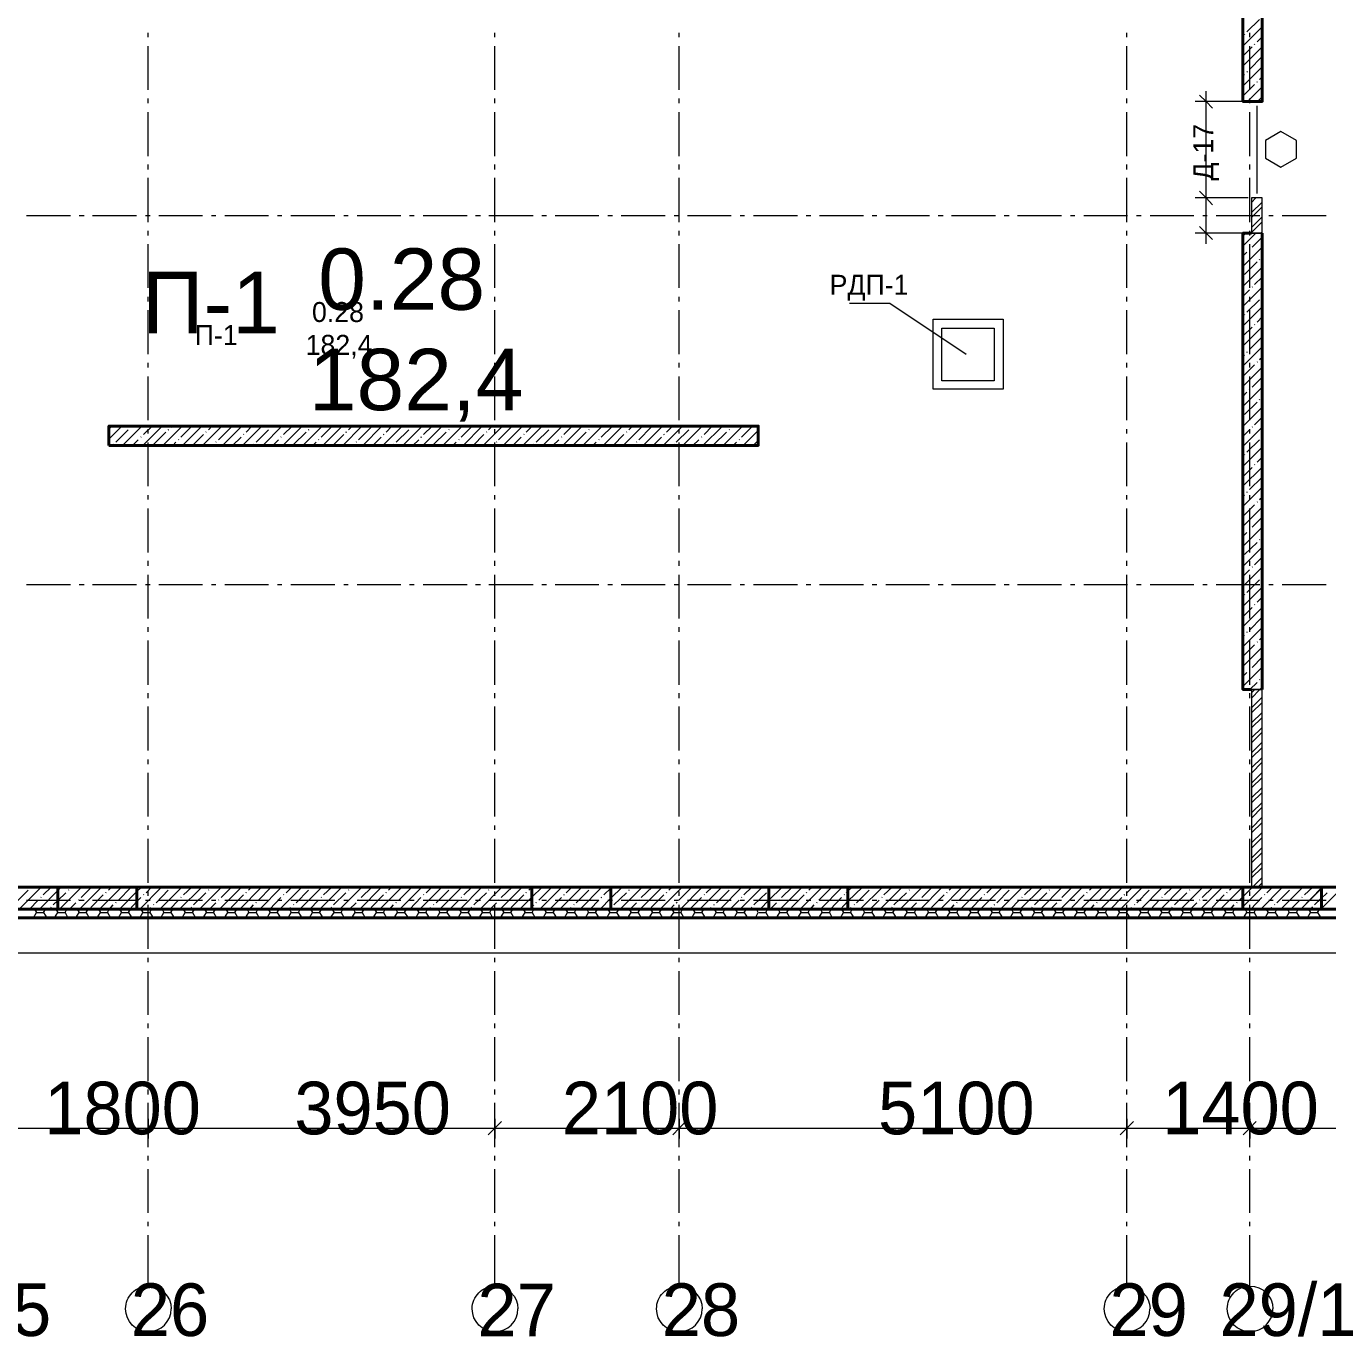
# Model space of a CAD drawing. Header units: millimetres. Extents: x -249154 to 415037, y -45458 to 354837.
# Drawn here: x -136795 to -121955, y -3469 to 11477 of the extents above; entities that cross this region are included whole.
import ezdxf

# ---------------------------------------------------------------- set-up
doc = ezdxf.new("R2010")
doc.units = ezdxf.units.MM
doc.layers.add('PDF _Текст', color=7, linetype='Continuous')
doc.styles.get("Standard").update_dxf_attribs({"font": 'arial.ttf'})

msp = doc.modelspace()

# ---------------------------------------------------------------- linework, layer by layer
at = {"lineweight": 9}
for points in [[(-145262, 8666), (-141207, 8666), (-141207, 909), (-104461, 909), (-104461, 23426), (-109621, 23426), (-118310, 23426), (-136505, 23426), (-136505, 29132), (-145321, 29132), (-145321, 28729)], [(-127359, 22926), (-104961, 22926), (-104961, 1409), (-140716, 1409)], [(-122877, 11411), (-122733, 11555)], [(-135404, 11352), (-135404, 11403)], [(-131451, 11352), (-131451, 11403)], [(-129350, 11352), (-129350, 11403)], [(-124245, 11352), (-124245, 11403)], [(-122923, 11250), (-122703, 11471)], [(-122906, 11382), (-122902, 11390)], [(-122843, 11352), (-122843, 11403)], [(-135404, 10750), (-135404, 11250)], [(-131451, 10750), (-131451, 11250)], [(-129350, 10750), (-129350, 11250)], [(-124245, 10750), (-124245, 11250)], [(-122923, 11022), (-122703, 11242)], [(-122923, 11136), (-122817, 11242)], [(-122843, 10750), (-122843, 11250)], [(-122792, 11267), (-122788, 11276)], [(-122762, 11297), (-122703, 11356)], [(-122847, 10983), (-122707, 11127)], [(-122923, 10793), (-122703, 11013)], [(-122923, 10907), (-122906, 10928)], [(-122877, 10954), (-122872, 10962)], [(-122923, 10678), (-122792, 10814)], [(-122872, 10619), (-122703, 10784)], [(-122762, 10839), (-122758, 10848)], [(-122733, 10869), (-122703, 10899)], [(-135404, 10598), (-135404, 10653)], [(-131451, 10598), (-131451, 10653)], [(-129350, 10598), (-129350, 10653)], [(-124245, 10598), (-124245, 10653)], [(-122923, 10619), (-123343, 10619), (-123466, 10619)], [(-123343, 8997), (-123343, 9518), (-123343, 10738)], [(-122843, 10598), (-122843, 10653)], [(-122758, 10619), (-122703, 10670)], [(-135404, 9996), (-135404, 10496)], [(-131451, 9996), (-131451, 10496)], [(-129350, 9996), (-129350, 10496)], [(-124245, 9996), (-124245, 10496)], [(-122843, 9996), (-122843, 10496)], [(-122762, 9568), (-122762, 10568)], [(-135404, 9844), (-135404, 9899)], [(-131451, 9844), (-131451, 9899)], [(-129350, 9844), (-129350, 9899)], [(-124245, 9844), (-124245, 9899)], [(-122843, 9844), (-122843, 9899)], [(-135404, 9242), (-135404, 9746)], [(-131451, 9242), (-131451, 9746)], [(-129350, 9242), (-129350, 9746)], [(-124245, 9242), (-124245, 9746)], [(-122843, 9242), (-122843, 9746)], [(-122864, 9518), (-123343, 9518), (-123466, 9518)], [(-122826, 9467), (-122775, 9518)], [(-122826, 9352), (-122703, 9471)], [(-122826, 9297), (-122703, 9416)], [(-136793, 9319), (-136289, 9319)], [(-136192, 9319), (-136136, 9319)], [(-136039, 9319), (-135539, 9319)], [(-135437, 9319), (-135382, 9319)], [(-135285, 9319), (-134785, 9319)], [(-134683, 9319), (-134633, 9319)], [(-134531, 9319), (-134031, 9319)], [(-133929, 9319), (-133879, 9319)], [(-133777, 9319), (-133277, 9319)], [(-133175, 9319), (-133124, 9319)], [(-133023, 9319), (-132523, 9319)], [(-132425, 9319), (-132370, 9319)], [(-132269, 9319), (-131769, 9319)], [(-131671, 9319), (-131616, 9319)], [(-131519, 9319), (-131015, 9319)], [(-130917, 9319), (-130862, 9319)], [(-130765, 9319), (-130265, 9319)], [(-130163, 9319), (-130112, 9319)], [(-130011, 9319), (-129511, 9319)], [(-129409, 9319), (-129358, 9319)], [(-129257, 9319), (-128757, 9319)], [(-128655, 9319), (-128604, 9319)], [(-128503, 9319), (-128003, 9319)], [(-127901, 9319), (-127850, 9319)], [(-127749, 9319), (-127249, 9319)], [(-127151, 9319), (-127096, 9319)], [(-126994, 9319), (-126495, 9319)], [(-126397, 9319), (-126342, 9319)], [(-126245, 9319), (-125745, 9319)], [(-125643, 9319), (-125588, 9319)], [(-125491, 9319), (-124991, 9319)], [(-124889, 9319), (-124838, 9319)], [(-124736, 9319), (-124237, 9319)], [(-124135, 9319), (-124084, 9319)], [(-123982, 9319), (-123483, 9319)], [(-123381, 9319), (-123330, 9319)], [(-123228, 9319), (-122728, 9319)], [(-122826, 9183), (-122703, 9302)], [(-122627, 9319), (-122576, 9319)], [(-122474, 9319), (-121974, 9319)], [(-135404, 9090), (-135404, 9145)], [(-131451, 9090), (-131451, 9145)], [(-129350, 9090), (-129350, 9145)], [(-124245, 9090), (-124245, 9145)], [(-122843, 9090), (-122843, 9145)], [(-122826, 9124), (-122703, 9246)], [(-122720, 9115), (-122703, 9132)], [(-135404, 8492), (-135404, 8992)], [(-131451, 8492), (-131451, 8992)], [(-129350, 8492), (-129350, 8992)], [(-124245, 8492), (-124245, 8992)], [(-122923, 9115), (-123343, 9115), (-123466, 9115)], [(-122923, 8967), (-122775, 9115)], [(-122923, 9081), (-122889, 9115)], [(-122843, 8492), (-122843, 8992)], [(-122703, 9115), (-122826, 9115)], [(-122817, 8958), (-122703, 9073)], [(-122923, 8738), (-122703, 8958)], [(-122923, 8853), (-122877, 8899)], [(-122847, 8929), (-122843, 8933)], [(-122733, 8814), (-122728, 8819)], [(-122707, 8844), (-122703, 8844)], [(-122923, 8509), (-122703, 8730)], [(-122906, 8645), (-122762, 8789)], [(-122792, 8531), (-122703, 8615)], [(-135404, 8336), (-135404, 8391)], [(-131451, 8336), (-131451, 8391)], [(-129350, 8336), (-129350, 8391)], [(-124245, 8336), (-124245, 8391)], [(-122923, 8281), (-122703, 8501)], [(-122923, 8395), (-122847, 8471)], [(-122843, 8336), (-122843, 8391)], [(-122817, 8501), (-122813, 8505)], [(-122707, 8387), (-122703, 8387)], [(-135404, 7738), (-135404, 8238)], [(-131451, 7738), (-131451, 8238)], [(-129350, 7738), (-129350, 8238)], [(-126079, 7734), (-126948, 8314), (-127410, 8314)], [(-124245, 7738), (-124245, 8238)], [(-122923, 8056), (-122703, 8276)], [(-122877, 8217), (-122733, 8357)], [(-122843, 7738), (-122843, 8238)], [(-122906, 8187), (-122902, 8192)], [(-122792, 8073), (-122788, 8077)], [(-122762, 8103), (-122703, 8162)], [(-122923, 7827), (-122703, 8048)], [(-122923, 7942), (-122817, 8043)], [(-122847, 7789), (-122707, 7929)], [(-122923, 7599), (-122703, 7819)], [(-135404, 7586), (-135404, 7637)], [(-131451, 7586), (-131451, 7637)], [(-129350, 7586), (-129350, 7637)], [(-124245, 7586), (-124245, 7637)], [(-122923, 7713), (-122906, 7730)], [(-122877, 7760), (-122872, 7764)], [(-122843, 7586), (-122843, 7637)], [(-122762, 7645), (-122758, 7649)], [(-122733, 7675), (-122703, 7704)], [(-135404, 6984), (-135404, 7484)], [(-131451, 6984), (-131451, 7484)], [(-129350, 6984), (-129350, 7484)], [(-124245, 6984), (-124245, 7484)], [(-122923, 7484), (-122792, 7615)], [(-122923, 7370), (-122703, 7590)], [(-122843, 6984), (-122843, 7484)], [(-122817, 7361), (-122703, 7476)], [(-122923, 7141), (-122703, 7361)], [(-122847, 7332), (-122843, 7336)], [(-122923, 7255), (-122877, 7302)], [(-122906, 7048), (-122762, 7188)], [(-122733, 7217), (-122728, 7222)], [(-122707, 7247), (-122703, 7247)], [(-122923, 6912), (-122703, 7133)], [(-135853, 6768), (-135704, 6916)], [(-135853, 6883), (-135819, 6916)], [(-135696, 6696), (-135476, 6916)], [(-135603, 6904), (-135598, 6908)], [(-135467, 6696), (-135247, 6916)], [(-135459, 6819), (-135361, 6916)], [(-135404, 6832), (-135404, 6883)], [(-135238, 6696), (-135018, 6916)], [(-135175, 6874), (-135171, 6878)], [(-135145, 6904), (-135132, 6916)], [(-135031, 6789), (-134908, 6916)], [(-135014, 6696), (-134794, 6916)], [(-134785, 6696), (-134565, 6916)], [(-134717, 6874), (-134679, 6916)], [(-134603, 6760), (-134459, 6904)], [(-134556, 6696), (-134336, 6916)], [(-134328, 6696), (-134107, 6916)], [(-134289, 6849), (-134222, 6916)], [(-134099, 6696), (-133879, 6916)], [(-134006, 6904), (-134001, 6908)], [(-133870, 6696), (-133650, 6916)], [(-133862, 6819), (-133764, 6916)], [(-133641, 6696), (-133421, 6916)], [(-133578, 6874), (-133569, 6878)], [(-133548, 6904), (-133535, 6916)], [(-133434, 6789), (-133307, 6916)], [(-133413, 6696), (-133192, 6916)], [(-133184, 6696), (-132968, 6916)], [(-133120, 6874), (-133078, 6916)], [(-133006, 6760), (-132862, 6904)], [(-132959, 6696), (-132739, 6916)], [(-132730, 6696), (-132510, 6916)], [(-132692, 6849), (-132625, 6916)], [(-132502, 6696), (-132281, 6916)], [(-132404, 6904), (-132400, 6908)], [(-132273, 6696), (-132053, 6916)], [(-132264, 6819), (-132167, 6916)], [(-132044, 6696), (-131824, 6916)], [(-131976, 6874), (-131972, 6878)], [(-131951, 6904), (-131938, 6916)], [(-131837, 6789), (-131710, 6916)], [(-131815, 6696), (-131595, 6916)], [(-131587, 6696), (-131366, 6916)], [(-131523, 6874), (-131481, 6916)], [(-131451, 6832), (-131451, 6883)], [(-131409, 6760), (-131265, 6904)], [(-131358, 6696), (-131138, 6916)], [(-131133, 6696), (-130913, 6916)], [(-131095, 6849), (-131027, 6916)], [(-130905, 6696), (-130684, 6916)], [(-130807, 6904), (-130803, 6908)], [(-130676, 6696), (-130456, 6916)], [(-130667, 6819), (-130570, 6916)], [(-130447, 6696), (-130227, 6916)], [(-130379, 6874), (-130375, 6878)], [(-130354, 6904), (-130341, 6916)], [(-130240, 6789), (-130112, 6916)], [(-130218, 6696), (-129998, 6916)], [(-129990, 6696), (-129769, 6916)], [(-129926, 6874), (-129884, 6916)], [(-129812, 6760), (-129668, 6904)], [(-129761, 6696), (-129541, 6916)], [(-129532, 6696), (-129312, 6916)], [(-129494, 6849), (-129426, 6916)], [(-129350, 6832), (-129350, 6883)], [(-129308, 6696), (-129087, 6916)], [(-129210, 6904), (-129206, 6908)], [(-129079, 6696), (-128858, 6916)], [(-129066, 6819), (-128973, 6916)], [(-128850, 6696), (-128630, 6916)], [(-128782, 6874), (-128778, 6878)], [(-128753, 6904), (-128744, 6916)], [(-128638, 6789), (-128515, 6916)], [(-124245, 6832), (-124245, 6883)], [(-122923, 6683), (-122703, 6904)], [(-122843, 6832), (-122843, 6883)], [(-122817, 6904), (-122813, 6908)], [(-122792, 6933), (-122703, 7018)], [(-135772, 6734), (-135632, 6874)], [(-135582, 6696), (-135518, 6760)], [(-135488, 6789), (-135484, 6794)], [(-135404, 6230), (-135404, 6730)], [(-135344, 6705), (-135204, 6849)], [(-135124, 6696), (-135090, 6734)], [(-135060, 6760), (-135056, 6764)], [(-134899, 6696), (-134772, 6819)], [(-134747, 6849), (-134743, 6853)], [(-134633, 6734), (-134628, 6739)], [(-134442, 6696), (-134345, 6789)], [(-134319, 6819), (-134315, 6823)], [(-134175, 6734), (-134031, 6874)], [(-133984, 6696), (-133917, 6760)], [(-133891, 6789), (-133887, 6794)], [(-133747, 6705), (-133603, 6849)], [(-133527, 6696), (-133489, 6734)], [(-133463, 6760), (-133459, 6764)], [(-133298, 6696), (-133175, 6819)], [(-133150, 6849), (-133141, 6853)], [(-133035, 6734), (-133031, 6739)], [(-132845, 6696), (-132747, 6789)], [(-132722, 6819), (-132714, 6823)], [(-132578, 6734), (-132434, 6874)], [(-132387, 6696), (-132320, 6760)], [(-132294, 6789), (-132286, 6794)], [(-132150, 6705), (-132006, 6849)], [(-131930, 6696), (-131892, 6734)], [(-131862, 6760), (-131858, 6764)], [(-131701, 6696), (-131578, 6819)], [(-131549, 6849), (-131544, 6853)], [(-131451, 6230), (-131451, 6730)], [(-131434, 6734), (-131430, 6739)], [(-131248, 6696), (-131150, 6789)], [(-131121, 6819), (-131116, 6823)], [(-130981, 6734), (-130837, 6874)], [(-130790, 6696), (-130722, 6760)], [(-130693, 6789), (-130689, 6794)], [(-130553, 6705), (-130409, 6849)], [(-130333, 6696), (-130295, 6734)], [(-130265, 6760), (-130261, 6764)], [(-130104, 6696), (-129981, 6819)], [(-129951, 6849), (-129947, 6853)], [(-129837, 6734), (-129833, 6739)], [(-129646, 6696), (-129553, 6789)], [(-129524, 6819), (-129519, 6823)], [(-129384, 6734), (-129240, 6874)], [(-129350, 6230), (-129350, 6730)], [(-129193, 6696), (-129125, 6760)], [(-129096, 6789), (-129091, 6794)], [(-128956, 6705), (-128812, 6849)], [(-128736, 6696), (-128697, 6734)], [(-128668, 6760), (-128664, 6764)], [(-128621, 6696), (-128448, 6866)], [(-128507, 6696), (-128448, 6751)], [(-124245, 6230), (-124245, 6730)], [(-122923, 6798), (-122847, 6874)], [(-122877, 6620), (-122733, 6760)], [(-122843, 6230), (-122843, 6730)], [(-122707, 6789), (-122703, 6789)], [(-135802, 6705), (-135798, 6709)], [(-134671, 6696), (-134662, 6705)], [(-134205, 6705), (-134200, 6709)], [(-133074, 6696), (-133061, 6705)], [(-132608, 6705), (-132599, 6709)], [(-131472, 6696), (-131464, 6705)], [(-131006, 6705), (-131002, 6709)], [(-129875, 6696), (-129867, 6705)], [(-129409, 6705), (-129405, 6709)], [(-122923, 6455), (-122703, 6675)], [(-122906, 6590), (-122902, 6595)], [(-122923, 6230), (-122703, 6450)], [(-122923, 6340), (-122817, 6446)], [(-122792, 6476), (-122788, 6480)], [(-122762, 6506), (-122703, 6561)], [(-122847, 6192), (-122707, 6332)], [(-135404, 6078), (-135404, 6129)], [(-131451, 6078), (-131451, 6129)], [(-129350, 6078), (-129350, 6129)], [(-124245, 6078), (-124245, 6129)], [(-122923, 6001), (-122703, 6222)], [(-122923, 6116), (-122906, 6133)], [(-122877, 6162), (-122872, 6167)], [(-122843, 6078), (-122843, 6129)], [(-122923, 5887), (-122792, 6018)], [(-122923, 5773), (-122703, 5993)], [(-122762, 6048), (-122758, 6052)], [(-122733, 6078), (-122703, 6107)], [(-135404, 5476), (-135404, 5976)], [(-131451, 5476), (-131451, 5976)], [(-129350, 5476), (-129350, 5976)], [(-124245, 5476), (-124245, 5976)], [(-122843, 5476), (-122843, 5976)], [(-122817, 5764), (-122703, 5879)], [(-122923, 5544), (-122703, 5764)], [(-122923, 5658), (-122877, 5705)], [(-122847, 5735), (-122843, 5739)], [(-122923, 5315), (-122703, 5535)], [(-122906, 5451), (-122762, 5591)], [(-122733, 5620), (-122728, 5624)], [(-122707, 5650), (-122703, 5650)], [(-122792, 5336), (-122703, 5421)], [(-135404, 5324), (-135404, 5379)], [(-131451, 5324), (-131451, 5379)], [(-129350, 5324), (-129350, 5379)], [(-124245, 5324), (-124245, 5379)], [(-122923, 5086), (-122703, 5307)], [(-122923, 5201), (-122847, 5277)], [(-122843, 5324), (-122843, 5379)], [(-122817, 5307), (-122813, 5311)], [(-136793, 5112), (-136289, 5112)], [(-136192, 5112), (-136136, 5112)], [(-136039, 5112), (-135539, 5112)], [(-135437, 5112), (-135382, 5112)], [(-135404, 4722), (-135404, 5222)], [(-135285, 5112), (-134785, 5112)], [(-134683, 5112), (-134633, 5112)], [(-134531, 5112), (-134031, 5112)], [(-133929, 5112), (-133879, 5112)], [(-133777, 5112), (-133277, 5112)], [(-133175, 5112), (-133124, 5112)], [(-133023, 5112), (-132523, 5112)], [(-132425, 5112), (-132370, 5112)], [(-132269, 5112), (-131769, 5112)], [(-131671, 5112), (-131616, 5112)], [(-131519, 5112), (-131015, 5112)], [(-131451, 4722), (-131451, 5222)], [(-130917, 5112), (-130862, 5112)], [(-130765, 5112), (-130265, 5112)], [(-130163, 5112), (-130112, 5112)], [(-130011, 5112), (-129511, 5112)], [(-129409, 5112), (-129358, 5112)], [(-129350, 4722), (-129350, 5222)], [(-129257, 5112), (-128757, 5112)], [(-128655, 5112), (-128604, 5112)], [(-128503, 5112), (-128003, 5112)], [(-127901, 5112), (-127850, 5112)], [(-127749, 5112), (-127249, 5112)], [(-127151, 5112), (-127096, 5112)], [(-126994, 5112), (-126495, 5112)], [(-126397, 5112), (-126342, 5112)], [(-126245, 5112), (-125745, 5112)], [(-125643, 5112), (-125588, 5112)], [(-125491, 5112), (-124991, 5112)], [(-124889, 5112), (-124838, 5112)], [(-124736, 5112), (-124237, 5112)], [(-124245, 4722), (-124245, 5222)], [(-124135, 5112), (-124084, 5112)], [(-123982, 5112), (-123483, 5112)], [(-123381, 5112), (-123330, 5112)], [(-123228, 5112), (-122728, 5112)], [(-122877, 5019), (-122733, 5163)], [(-122843, 4722), (-122843, 5222)], [(-122707, 5192), (-122703, 5192)], [(-122627, 5112), (-122576, 5112)], [(-122474, 5112), (-121974, 5112)], [(-122923, 4858), (-122703, 5078)], [(-122906, 4993), (-122902, 4997)], [(-122762, 4908), (-122703, 4964)], [(-122923, 4629), (-122703, 4849)], [(-122923, 4743), (-122817, 4849)], [(-122792, 4879), (-122788, 4883)], [(-122847, 4591), (-122707, 4735)], [(-135404, 4570), (-135404, 4625)], [(-131451, 4570), (-131451, 4625)], [(-129350, 4570), (-129350, 4625)], [(-124245, 4570), (-124245, 4625)], [(-122923, 4400), (-122703, 4620)], [(-122923, 4514), (-122906, 4536)], [(-122877, 4565), (-122872, 4570)], [(-122843, 4570), (-122843, 4625)], [(-122733, 4481), (-122703, 4510)], [(-135404, 3968), (-135404, 4472)], [(-131451, 3968), (-131451, 4472)], [(-129350, 3968), (-129350, 4472)], [(-124245, 3968), (-124245, 4472)], [(-122923, 4290), (-122792, 4421)], [(-122923, 4176), (-122703, 4396)], [(-122843, 3968), (-122843, 4472)], [(-122762, 4451), (-122758, 4455)], [(-122817, 4163), (-122703, 4281)], [(-122923, 3947), (-122703, 4167)], [(-122923, 4061), (-122877, 4108)], [(-122847, 4137), (-122843, 4142)], [(-122707, 4048), (-122703, 4053)], [(-122843, 3913), (-122762, 3993)], [(-122826, 3875), (-122788, 3913)], [(-122826, 3815), (-122728, 3913)], [(-122826, 3913), (-122703, 3913)], [(-122733, 4023), (-122728, 4027)], [(-122728, 3913), (-122703, 3938)], [(-135404, 3815), (-135404, 3871)], [(-131451, 3815), (-131451, 3871)], [(-129350, 3815), (-129350, 3871)], [(-124245, 3815), (-124245, 3871)], [(-122843, 3815), (-122843, 3871)], [(-122826, 3705), (-122703, 3824)], [(-122826, 3646), (-122703, 3765)], [(-135404, 3218), (-135404, 3718)], [(-131451, 3218), (-131451, 3718)], [(-129350, 3218), (-129350, 3718)], [(-124245, 3218), (-124245, 3718)], [(-122843, 3218), (-122843, 3718)], [(-122826, 3532), (-122703, 3650)], [(-122826, 3477), (-122703, 3595)], [(-122826, 3362), (-122703, 3481)], [(-122826, 3303), (-122703, 3426)], [(-122826, 3189), (-122703, 3311)], [(-122826, 3133), (-122703, 3252)], [(-135404, 3061), (-135404, 3116)], [(-131451, 3061), (-131451, 3116)], [(-129350, 3061), (-129350, 3116)], [(-124245, 3061), (-124245, 3116)], [(-122843, 3061), (-122843, 3116)], [(-122826, 3019), (-122703, 3138)], [(-122826, 2960), (-122703, 3083)], [(-135404, 2464), (-135404, 2964)], [(-131451, 2464), (-131451, 2964)], [(-129350, 2464), (-129350, 2964)], [(-124245, 2464), (-124245, 2964)], [(-122843, 2464), (-122843, 2964)], [(-122826, 2845), (-122703, 2968)], [(-122826, 2790), (-122703, 2909)], [(-122826, 2676), (-122703, 2795)], [(-122826, 2621), (-122703, 2739)], [(-122826, 2506), (-122703, 2625)], [(-122826, 2447), (-122703, 2570)], [(-122826, 2333), (-122703, 2456)], [(-122826, 2278), (-122703, 2396)], [(-135404, 2312), (-135404, 2362)], [(-131451, 2312), (-131451, 2362)], [(-129350, 2312), (-129350, 2362)], [(-124245, 2312), (-124245, 2362)], [(-122843, 2312), (-122843, 2362)], [(-122826, 2163), (-122703, 2282)], [(-135404, 1710), (-135404, 2210)], [(-131451, 1710), (-131451, 2210)], [(-129350, 1710), (-129350, 2210)], [(-124245, 1710), (-124245, 2210)], [(-122843, 1710), (-122843, 2210)], [(-122826, 2104), (-122703, 2227)], [(-122826, 1990), (-122703, 2112)], [(-122826, 1935), (-122703, 2053)], [(-122826, 1820), (-122703, 1939)], [(-122826, 1765), (-122703, 1884)], [(-136874, 1409), (-136624, 1659)], [(-136742, 1655), (-136738, 1659)], [(-136645, 1409), (-136433, 1621), (-136395, 1659)], [(-136602, 1570), (-136509, 1659)], [(-136416, 1409), (-136166, 1659)], [(-136285, 1655), (-136281, 1659)], [(-136187, 1409), (-135937, 1659)], [(-136170, 1541), (-136052, 1659)], [(-135959, 1409), (-135709, 1659)], [(-135857, 1625), (-135823, 1659)], [(-135743, 1511), (-135603, 1655)], [(-135730, 1409), (-135535, 1608), (-135480, 1659)], [(-135501, 1409), (-135251, 1659)], [(-135429, 1596), (-135365, 1659)], [(-135272, 1409), (-135022, 1659)], [(-135145, 1655), (-135141, 1659)], [(-135048, 1409), (-134794, 1659)], [(-135001, 1570), (-134908, 1659)], [(-134819, 1409), (-134569, 1659)], [(-134688, 1655), (-134683, 1659)], [(-134590, 1409), (-134340, 1659)], [(-134573, 1541), (-134455, 1659)], [(-134361, 1409), (-134112, 1659)], [(-134260, 1625), (-134226, 1659)], [(-134145, 1511), (-134006, 1655)], [(-134133, 1409), (-133883, 1659)], [(-133904, 1409), (-133654, 1659)], [(-133832, 1596), (-133768, 1659)], [(-133675, 1409), (-133425, 1659)], [(-133548, 1655), (-133544, 1659)], [(-133446, 1409), (-133196, 1659)], [(-133404, 1570), (-133311, 1659)], [(-133218, 1409), (-132968, 1659)], [(-133091, 1655), (-133082, 1659)], [(-132993, 1409), (-132743, 1659)], [(-132976, 1541), (-132853, 1659)], [(-132764, 1409), (-132514, 1659)], [(-132663, 1625), (-132629, 1659)], [(-132548, 1511), (-132404, 1655)], [(-132536, 1409), (-132286, 1659)], [(-132307, 1409), (-132057, 1659)], [(-132235, 1596), (-132171, 1659)], [(-132078, 1409), (-131828, 1659)], [(-131951, 1655), (-131947, 1659)], [(-131849, 1409), (-131599, 1659)], [(-131807, 1570), (-131714, 1659)], [(-131621, 1409), (-131371, 1659)], [(-131493, 1655), (-131485, 1659)], [(-131392, 1409), (-131142, 1659)], [(-131379, 1541), (-131256, 1659)], [(-131167, 1409), (-131032, 1545), (-130913, 1659)], [(-131066, 1625), (-131032, 1659), (-131027, 1659)], [(-130951, 1511), (-130807, 1655)], [(-130938, 1409), (-130689, 1659)], [(-130710, 1409), (-130460, 1659)], [(-130638, 1596), (-130574, 1659)], [(-130481, 1409), (-130231, 1659)], [(-130354, 1655), (-130345, 1659)], [(-130252, 1409), (-130129, 1532), (-130002, 1659)], [(-130210, 1570), (-130129, 1646), (-130117, 1659)], [(-130023, 1409), (-129774, 1659)], [(-129896, 1655), (-129888, 1659)], [(-129795, 1409), (-129545, 1659)], [(-129782, 1541), (-129659, 1659)], [(-129566, 1409), (-129316, 1659)], [(-129468, 1625), (-129430, 1659)], [(-129354, 1511), (-129210, 1655)], [(-129337, 1409), (-129087, 1659)], [(-129113, 1409), (-128863, 1659)], [(-129041, 1596), (-128973, 1659)], [(-128884, 1409), (-128634, 1659)], [(-128753, 1655), (-128748, 1659)], [(-128655, 1409), (-128405, 1659)], [(-128613, 1570), (-128520, 1659)], [(-128426, 1409), (-128329, 1511), (-128176, 1659)], [(-128299, 1655), (-128291, 1659)], [(-128198, 1409), (-127948, 1659)], [(-128185, 1541), (-128062, 1659)], [(-127969, 1409), (-127719, 1659)], [(-127871, 1625), (-127833, 1659)], [(-127757, 1511), (-127613, 1655)], [(-127740, 1409), (-127490, 1659)], [(-127511, 1409), (-127427, 1498), (-127261, 1659)], [(-127444, 1596), (-127427, 1613), (-127376, 1659)], [(-127287, 1409), (-127033, 1659)], [(-127155, 1655), (-127151, 1659)], [(-127058, 1409), (-126808, 1659)], [(-127016, 1570), (-126922, 1659)], [(-126829, 1409), (-126579, 1659)], [(-126698, 1655), (-126694, 1659)], [(-126600, 1409), (-126351, 1659)], [(-126584, 1541), (-126465, 1659)], [(-126372, 1409), (-126122, 1659)], [(-126270, 1625), (-126236, 1659)], [(-126156, 1511), (-126016, 1655)], [(-126143, 1409), (-125893, 1659)], [(-125914, 1409), (-125664, 1659)], [(-125842, 1596), (-125779, 1659)], [(-125685, 1409), (-125435, 1659)], [(-125558, 1655), (-125554, 1659)], [(-125461, 1409), (-125207, 1659)], [(-125414, 1570), (-125321, 1659)], [(-125232, 1409), (-124982, 1659)], [(-125101, 1655), (-125097, 1659)], [(-125003, 1409), (-124753, 1659)], [(-124986, 1541), (-124868, 1659)], [(-124775, 1409), (-124525, 1659)], [(-124673, 1625), (-124639, 1659)], [(-124559, 1511), (-124419, 1655)], [(-124546, 1409), (-124296, 1659)], [(-124317, 1409), (-124067, 1659)], [(-124245, 1596), (-124182, 1659)], [(-124088, 1409), (-123838, 1659)], [(-123961, 1655), (-123957, 1659)], [(-123860, 1409), (-123610, 1659)], [(-123817, 1570), (-123724, 1659)], [(-123631, 1409), (-123381, 1659)], [(-123504, 1655), (-123495, 1659)], [(-123406, 1409), (-123156, 1659)], [(-123389, 1541), (-123266, 1659)], [(-123178, 1409), (-122928, 1659)], [(-123076, 1625), (-123042, 1659)], [(-122923, 1549), (-122817, 1655), (-122961, 1511)], [(-122923, 1435), (-122699, 1659), (-122949, 1409)], [(-122813, 1659), (-122703, 1769)], [(-122754, 1659), (-122703, 1710)], [(-122013, 1659), (-122262, 1409), (-122025, 1651)], [(-121784, 1659), (-122034, 1409), (-122025, 1422)], [(-136916, 1481), (-136772, 1625)], [(-136793, 1511), (-136289, 1511)], [(-136759, 1409), (-136658, 1511)], [(-136628, 1541), (-136624, 1545)], [(-136488, 1456), (-136433, 1507), (-136344, 1596)], [(-136314, 1625), (-136310, 1630)], [(-136200, 1511), (-136196, 1515)], [(-136192, 1511), (-136136, 1511)], [(-136060, 1426), (-135916, 1570)], [(-136039, 1511), (-135539, 1511)], [(-135887, 1596), (-135882, 1600)], [(-135615, 1409), (-135535, 1494), (-135488, 1541)], [(-135459, 1570), (-135454, 1574)], [(-135437, 1511), (-135382, 1511)], [(-135404, 1558), (-135404, 1608)], [(-135315, 1481), (-135175, 1625)], [(-135285, 1511), (-134785, 1511)], [(-135158, 1409), (-135060, 1511)], [(-135031, 1541), (-135027, 1545)], [(-134887, 1456), (-134747, 1596)], [(-134717, 1625), (-134713, 1630)], [(-134683, 1511), (-134633, 1511)], [(-134603, 1511), (-134599, 1515)], [(-134531, 1511), (-134031, 1511)], [(-134459, 1426), (-134319, 1570)], [(-134289, 1596), (-134285, 1600)], [(-134018, 1409), (-133891, 1541)], [(-133929, 1511), (-133879, 1511)], [(-133862, 1570), (-133857, 1574)], [(-133777, 1511), (-133277, 1511)], [(-133718, 1481), (-133578, 1625)], [(-133561, 1409), (-133463, 1511)], [(-133434, 1541), (-133429, 1545)], [(-133290, 1456), (-133150, 1596)], [(-133175, 1511), (-133124, 1511)], [(-133120, 1625), (-133116, 1630)], [(-133023, 1511), (-132523, 1511)], [(-133006, 1511), (-133002, 1515)], [(-132862, 1426), (-132722, 1570)], [(-132692, 1596), (-132688, 1600)], [(-132425, 1511), (-132370, 1511)], [(-132421, 1409), (-132294, 1541)], [(-132269, 1511), (-131769, 1511)], [(-132264, 1570), (-132260, 1574)], [(-132120, 1481), (-131976, 1625)], [(-131964, 1409), (-131862, 1511)], [(-131837, 1541), (-131832, 1545)], [(-131693, 1456), (-131549, 1596)], [(-131671, 1511), (-131616, 1511)], [(-131523, 1625), (-131519, 1630)], [(-131519, 1511), (-131015, 1511)], [(-131451, 1558), (-131451, 1608)], [(-131409, 1511), (-131404, 1515)], [(-131265, 1426), (-131121, 1570)], [(-131095, 1596), (-131091, 1600)], [(-130917, 1511), (-130862, 1511)], [(-130824, 1409), (-130693, 1541)], [(-130765, 1511), (-130265, 1511)], [(-130667, 1570), (-130659, 1574)], [(-130523, 1481), (-130379, 1625)], [(-130367, 1409), (-130265, 1511)], [(-130240, 1541), (-130231, 1545)], [(-130163, 1511), (-130112, 1511)], [(-130095, 1456), (-129951, 1596)], [(-130011, 1511), (-129511, 1511)], [(-129926, 1625), (-129918, 1630)], [(-129812, 1511), (-129803, 1515)], [(-129668, 1426), (-129524, 1570)], [(-129494, 1596), (-129490, 1600)], [(-129409, 1511), (-129358, 1511)], [(-129350, 1558), (-129350, 1608)], [(-129257, 1511), (-128757, 1511)], [(-129227, 1409), (-129096, 1541)], [(-129066, 1570), (-129062, 1574)], [(-128926, 1481), (-128782, 1625)], [(-128769, 1409), (-128668, 1511)], [(-128655, 1511), (-128604, 1511)], [(-128638, 1541), (-128634, 1545)], [(-128503, 1511), (-128003, 1511)], [(-128498, 1456), (-128354, 1596)], [(-128325, 1625), (-128320, 1630)], [(-128210, 1511), (-128206, 1515)], [(-128070, 1426), (-127926, 1570)], [(-127901, 1511), (-127850, 1511)], [(-127897, 1596), (-127893, 1600)], [(-127749, 1511), (-127249, 1511)], [(-127626, 1409), (-127499, 1541)], [(-127469, 1570), (-127465, 1574)], [(-127329, 1481), (-127185, 1625)], [(-127172, 1409), (-127071, 1511)], [(-127151, 1511), (-127096, 1511)], [(-127041, 1541), (-127037, 1545)], [(-126994, 1511), (-126495, 1511)], [(-126901, 1456), (-126757, 1596)], [(-126728, 1625), (-126723, 1630)], [(-126613, 1511), (-126609, 1515)], [(-126473, 1426), (-126329, 1570)], [(-126397, 1511), (-126342, 1511)], [(-126300, 1596), (-126295, 1600)], [(-126245, 1511), (-125745, 1511)], [(-126029, 1409), (-125901, 1541)], [(-125872, 1570), (-125868, 1574)], [(-125728, 1481), (-125588, 1625)], [(-125643, 1511), (-125588, 1511)], [(-125571, 1409), (-125474, 1511)], [(-125491, 1511), (-124991, 1511)], [(-125444, 1541), (-125440, 1545)], [(-125300, 1456), (-125160, 1596)], [(-125130, 1625), (-125126, 1630)], [(-125016, 1511), (-125012, 1515)], [(-124889, 1511), (-124838, 1511)], [(-124872, 1426), (-124732, 1570)], [(-124736, 1511), (-124237, 1511)], [(-124703, 1596), (-124698, 1600)], [(-124431, 1409), (-124304, 1541)], [(-124275, 1570), (-124270, 1574)], [(-124245, 1558), (-124245, 1608)], [(-124135, 1511), (-124084, 1511)], [(-124131, 1481), (-123991, 1625)], [(-123982, 1511), (-123483, 1511)], [(-123974, 1409), (-123877, 1511)], [(-123847, 1541), (-123843, 1545)], [(-123703, 1456), (-123563, 1596)], [(-123533, 1625), (-123529, 1630)], [(-123419, 1511), (-123415, 1515)], [(-123381, 1511), (-123330, 1511)], [(-123275, 1426), (-123135, 1570)], [(-123228, 1511), (-122728, 1511)], [(-123105, 1596), (-123101, 1600)], [(-122843, 1558), (-122843, 1608)], [(-122627, 1511), (-122576, 1511)], [(-122474, 1511), (-121974, 1511)], [(-121962, 1596), (-122106, 1456), (-122025, 1536)], [(-136713, 1308), (-136679, 1371)], [(-136700, 1409), (-136679, 1371), (-136598, 1371), (-136560, 1308)], [(-136598, 1371), (-136573, 1409)], [(-136514, 1426), (-136509, 1430)], [(-136471, 1308), (-136433, 1371)], [(-136458, 1409), (-136433, 1371), (-136353, 1371), (-136319, 1308)], [(-136353, 1371), (-136331, 1409)], [(-136302, 1409), (-136230, 1481)], [(-136230, 1308), (-136192, 1371)], [(-136213, 1409), (-136192, 1371), (-136111, 1371), (-136077, 1308)], [(-136111, 1371), (-136090, 1409)], [(-135988, 1308), (-135950, 1371)], [(-135971, 1409), (-135950, 1371), (-135870, 1371), (-135836, 1308)], [(-135870, 1371), (-135848, 1409)], [(-135844, 1409), (-135802, 1456)], [(-135772, 1481), (-135768, 1486)], [(-135743, 1308), (-135709, 1371)], [(-135730, 1409), (-135709, 1371), (-135628, 1371), (-135590, 1308)], [(-135628, 1371), (-135607, 1409)], [(-135501, 1308), (-135467, 1371)], [(-135488, 1409), (-135467, 1371), (-135387, 1371), (-135349, 1308)], [(-135404, 956), (-135404, 1456)], [(-135387, 1409), (-135374, 1426)], [(-135387, 1371), (-135365, 1409)], [(-135344, 1456), (-135340, 1460)], [(-135260, 1308), (-135226, 1371)], [(-135247, 1409), (-135226, 1371), (-135145, 1371), (-135107, 1308)], [(-135145, 1371), (-135124, 1409)], [(-135018, 1308), (-134984, 1371)], [(-135005, 1409), (-134984, 1371), (-134899, 1371), (-134866, 1308)], [(-134916, 1426), (-134912, 1430)], [(-134899, 1371), (-134878, 1409)], [(-134777, 1308), (-134738, 1371)], [(-134764, 1409), (-134738, 1371), (-134658, 1371), (-134624, 1308)], [(-134705, 1409), (-134633, 1481)], [(-134658, 1371), (-134637, 1409)], [(-134535, 1308), (-134497, 1371)], [(-134518, 1409), (-134497, 1371), (-134417, 1371), (-134383, 1308)], [(-134417, 1371), (-134395, 1409)], [(-134294, 1308), (-134256, 1371)], [(-134277, 1409), (-134256, 1371), (-134175, 1371), (-134141, 1308)], [(-134247, 1409), (-134205, 1456)], [(-134175, 1481), (-134171, 1486)], [(-134175, 1371), (-134154, 1409)], [(-134048, 1308), (-134014, 1371)], [(-134035, 1409), (-134014, 1371), (-133934, 1371), (-133895, 1308)], [(-133934, 1371), (-133912, 1409)], [(-133807, 1308), (-133773, 1371)], [(-133794, 1409), (-133773, 1371), (-133692, 1371), (-133654, 1308)], [(-133790, 1409), (-133777, 1426)], [(-133747, 1456), (-133743, 1460)], [(-133692, 1371), (-133671, 1409)], [(-133565, 1308), (-133531, 1371)], [(-133552, 1409), (-133531, 1371), (-133451, 1371), (-133413, 1308)], [(-133451, 1371), (-133425, 1409)], [(-133324, 1308), (-133285, 1371)], [(-133319, 1426), (-133315, 1430)], [(-133311, 1409), (-133285, 1371), (-133205, 1371), (-133171, 1308)], [(-133205, 1371), (-133184, 1409)], [(-133108, 1409), (-133035, 1481)], [(-133082, 1308), (-133044, 1371)], [(-133065, 1409), (-133044, 1371), (-132963, 1371), (-132930, 1308)], [(-132963, 1371), (-132942, 1409)], [(-132841, 1308), (-132802, 1371)], [(-132824, 1409), (-132802, 1371), (-132722, 1371), (-132688, 1308)], [(-132722, 1371), (-132701, 1409)], [(-132650, 1409), (-132608, 1456)], [(-132599, 1308), (-132561, 1371)], [(-132582, 1409), (-132561, 1371), (-132481, 1371), (-132442, 1308)], [(-132578, 1481), (-132574, 1486)], [(-132481, 1371), (-132459, 1409)], [(-132353, 1308), (-132320, 1371)], [(-132341, 1409), (-132320, 1371), (-132239, 1371), (-132201, 1308)], [(-132239, 1371), (-132218, 1409)], [(-132192, 1409), (-132180, 1426)], [(-132150, 1456), (-132146, 1460)], [(-132112, 1308), (-132078, 1371)], [(-132099, 1409), (-132078, 1371), (-131998, 1371), (-131959, 1308)], [(-131998, 1371), (-131976, 1409)], [(-131870, 1308), (-131837, 1371)], [(-131858, 1409), (-131837, 1371), (-131756, 1371), (-131718, 1308)], [(-131756, 1371), (-131731, 1409)], [(-131722, 1426), (-131718, 1430)], [(-131629, 1308), (-131591, 1371)], [(-131616, 1409), (-131591, 1371), (-131510, 1371), (-131477, 1308)], [(-131510, 1371), (-131489, 1409)], [(-131506, 1409), (-131434, 1481)], [(-131451, 956), (-131451, 1456)], [(-131388, 1308), (-131349, 1371)], [(-131371, 1409), (-131349, 1371), (-131269, 1371), (-131235, 1308)], [(-131269, 1371), (-131248, 1409)], [(-131146, 1308), (-131108, 1371)], [(-131129, 1409), (-131108, 1371), (-131027, 1371), (-130994, 1308)], [(-131053, 1409), (-131032, 1430), (-131006, 1456)], [(-131027, 1371), (-131006, 1409)], [(-130981, 1481), (-130977, 1486)], [(-130900, 1308), (-130866, 1371)], [(-130888, 1409), (-130866, 1371), (-130786, 1371), (-130748, 1308)], [(-130786, 1371), (-130765, 1409)], [(-130659, 1308), (-130625, 1371)], [(-130646, 1409), (-130625, 1371), (-130545, 1371), (-130506, 1308)], [(-130595, 1409), (-130578, 1426)], [(-130553, 1456), (-130549, 1460)], [(-130545, 1371), (-130523, 1409)], [(-130417, 1308), (-130384, 1371)], [(-130405, 1409), (-130384, 1371), (-130303, 1371), (-130265, 1308)], [(-130303, 1371), (-130282, 1409)], [(-130176, 1308), (-130142, 1371)], [(-130163, 1409), (-130142, 1371), (-130057, 1371)], [(-130125, 1426), (-130121, 1430)], [(-130023, 1308), (-130062, 1371), (-130036, 1409)], [(-129934, 1308), (-129896, 1371)], [(-129922, 1409), (-129896, 1371), (-129816, 1371), (-129782, 1308)], [(-129909, 1409), (-129837, 1481)], [(-129816, 1371), (-129795, 1409)], [(-129693, 1308), (-129655, 1371)], [(-129676, 1409), (-129655, 1371), (-129574, 1371), (-129541, 1308)], [(-129574, 1371), (-129553, 1409)], [(-129452, 1409), (-129409, 1456)], [(-129452, 1308), (-129413, 1371)], [(-129435, 1409), (-129413, 1371), (-129333, 1371), (-129299, 1308)], [(-129384, 1481), (-129375, 1486)], [(-129350, 956), (-129350, 1456)], [(-129333, 1371), (-129312, 1409)], [(-129206, 1308), (-129172, 1371)], [(-129193, 1409), (-129172, 1371), (-129091, 1371), (-129053, 1308)], [(-129091, 1371), (-129070, 1409)], [(-128998, 1409), (-128981, 1426)], [(-128964, 1308), (-128930, 1371)], [(-128956, 1456), (-128947, 1460)], [(-128952, 1409), (-128930, 1371), (-128850, 1371), (-128812, 1308)], [(-128850, 1371), (-128829, 1409)], [(-128723, 1308), (-128689, 1371)], [(-128710, 1409), (-128689, 1371), (-128609, 1371), (-128570, 1308)], [(-128609, 1371), (-128583, 1409)], [(-128524, 1426), (-128520, 1430)], [(-128481, 1308), (-128448, 1371), (-128469, 1409)], [(-128443, 1371), (-128363, 1371), (-128329, 1308)], [(-128363, 1371), (-128342, 1409)], [(-128312, 1409), (-128240, 1481)], [(-128240, 1308), (-128202, 1371)], [(-128223, 1409), (-128202, 1371), (-128121, 1371), (-128087, 1308)], [(-128121, 1371), (-128100, 1409)], [(-127998, 1308), (-127960, 1371)], [(-127982, 1409), (-127960, 1371), (-127880, 1371), (-127846, 1308)], [(-127880, 1371), (-127859, 1409)], [(-127854, 1409), (-127812, 1456)], [(-127782, 1481), (-127778, 1486)], [(-127757, 1308), (-127719, 1371)], [(-127740, 1409), (-127719, 1371), (-127638, 1371), (-127604, 1308)], [(-127638, 1371), (-127617, 1409)], [(-127511, 1308), (-127477, 1371)], [(-127499, 1409), (-127477, 1371), (-127397, 1371), (-127359, 1308)], [(-127397, 1409), (-127384, 1426)], [(-127397, 1371), (-127376, 1409)], [(-127355, 1456), (-127350, 1460)], [(-127270, 1308), (-127236, 1371)], [(-127257, 1409), (-127236, 1371), (-127155, 1371), (-127117, 1308)], [(-127155, 1371), (-127134, 1409)], [(-127028, 1308), (-126994, 1371)], [(-127016, 1409), (-126994, 1371), (-126914, 1371), (-126876, 1308)], [(-126927, 1426), (-126922, 1430)], [(-126914, 1371), (-126889, 1409)], [(-126787, 1308), (-126749, 1371)], [(-126774, 1409), (-126749, 1371), (-126668, 1371), (-126634, 1308)], [(-126715, 1409), (-126643, 1481)], [(-126668, 1371), (-126647, 1409)], [(-126545, 1308), (-126507, 1371)], [(-126528, 1409), (-126507, 1371), (-126427, 1371), (-126393, 1308)], [(-126427, 1371), (-126406, 1409)], [(-126304, 1308), (-126266, 1371)], [(-126287, 1409), (-126266, 1371), (-126185, 1371), (-126151, 1308)], [(-126257, 1409), (-126215, 1456)], [(-126185, 1481), (-126181, 1486)], [(-126185, 1371), (-126164, 1409)], [(-126062, 1308), (-126024, 1371)], [(-126046, 1409), (-126024, 1371), (-125944, 1371), (-125906, 1308)], [(-125944, 1371), (-125923, 1409)], [(-125817, 1308), (-125783, 1371)], [(-125804, 1409), (-125783, 1371), (-125702, 1371), (-125664, 1308)], [(-125800, 1409), (-125787, 1426)], [(-125757, 1456), (-125753, 1460)], [(-125702, 1371), (-125681, 1409)], [(-125575, 1308), (-125541, 1371)], [(-125563, 1409), (-125541, 1371), (-125461, 1371), (-125423, 1308)], [(-125461, 1371), (-125440, 1409)], [(-125334, 1308), (-125300, 1371)], [(-125330, 1426), (-125325, 1430)], [(-125321, 1409), (-125300, 1371), (-125219, 1371), (-125181, 1308)], [(-125219, 1371), (-125194, 1409)], [(-125118, 1409), (-125046, 1481)], [(-125092, 1308), (-125054, 1371)], [(-125080, 1409), (-125054, 1371), (-124974, 1371), (-124940, 1308)], [(-124974, 1371), (-124953, 1409)], [(-124851, 1308), (-124813, 1371)], [(-124834, 1409), (-124813, 1371), (-124732, 1371), (-124698, 1308)], [(-124732, 1371), (-124711, 1409)], [(-124660, 1409), (-124618, 1456)], [(-124609, 1308), (-124571, 1371)], [(-124592, 1409), (-124571, 1371), (-124491, 1371), (-124457, 1308)], [(-124588, 1481), (-124584, 1486)], [(-124491, 1371), (-124470, 1409)], [(-124364, 1308), (-124330, 1371)], [(-124351, 1409), (-124330, 1371), (-124249, 1371), (-124211, 1308)], [(-124249, 1371), (-124228, 1409)], [(-124245, 956), (-124245, 1456)], [(-124203, 1409), (-124190, 1426)], [(-124160, 1456), (-124156, 1460)], [(-124122, 1308), (-124088, 1371)], [(-124110, 1409), (-124088, 1371), (-124008, 1371), (-123970, 1308)], [(-124008, 1371), (-123987, 1409)], [(-123881, 1308), (-123847, 1371)], [(-123868, 1409), (-123847, 1371), (-123766, 1371), (-123728, 1308)], [(-123766, 1371), (-123741, 1409)], [(-123732, 1426), (-123728, 1430)], [(-123639, 1308), (-123605, 1371)], [(-123627, 1409), (-123605, 1371), (-123521, 1371), (-123487, 1308)], [(-123521, 1409), (-123449, 1481)], [(-123521, 1371), (-123499, 1409)], [(-123398, 1308), (-123360, 1371)], [(-123385, 1409), (-123360, 1371), (-123279, 1371), (-123245, 1308)], [(-123279, 1371), (-123258, 1409)], [(-123156, 1308), (-123118, 1371)], [(-123139, 1409), (-123118, 1371), (-123038, 1371), (-123004, 1308)], [(-123063, 1409), (-123021, 1456)], [(-123038, 1371), (-123017, 1409)], [(-122991, 1481), (-122987, 1486)], [(-122915, 1308), (-122877, 1371)], [(-122898, 1409), (-122877, 1371), (-122796, 1371), (-122762, 1308)], [(-122843, 956), (-122843, 1456)], [(-122796, 1371), (-122775, 1409)], [(-122669, 1308), (-122635, 1371)], [(-122656, 1409), (-122635, 1371), (-122555, 1371), (-122517, 1308)], [(-122555, 1371), (-122534, 1409)], [(-122428, 1308), (-122394, 1371)], [(-122415, 1409), (-122394, 1371), (-122313, 1371), (-122275, 1308)], [(-122313, 1371), (-122292, 1409)], [(-122186, 1308), (-122152, 1371)], [(-122174, 1409), (-122152, 1371), (-122072, 1371), (-122034, 1308)], [(-122072, 1371), (-122046, 1409)], [(-135404, 803), (-135404, 854)], [(-131451, 803), (-131451, 854)], [(-129350, 803), (-129350, 854)], [(-124245, 803), (-124245, 854)], [(-122843, 803), (-122843, 854)], [(-135404, 202), (-135404, 702)], [(-131451, 202), (-131451, 702)], [(-129350, 202), (-129350, 702)], [(-124245, 202), (-124245, 702)], [(-122843, 202), (-122843, 702)], [(-135404, 49), (-135404, 104)], [(-131451, 49), (-131451, 104)], [(-129350, 49), (-129350, 104)], [(-124245, 49), (-124245, 104)], [(-122843, 49), (-122843, 104)], [(-135404, -552), (-135404, -52)], [(-131451, -552), (-131451, -52)], [(-129350, -552), (-129350, -52)], [(-124245, -552), (-124245, -52)], [(-122843, -552), (-122843, -52)], [(-135404, -705), (-135404, -650)], [(-131451, -705), (-131451, -650)], [(-129350, -705), (-129350, -650)], [(-124245, -705), (-124245, -650)], [(-122843, -705), (-122843, -650)], [(-135404, -1306), (-135404, -802)], [(-131451, -1306), (-131451, -802)], [(-129350, -1306), (-129350, -802)], [(-124245, -1306), (-124245, -802)], [(-122843, -1306), (-122843, -802)], [(-135404, -984), (-135404, -1090), (-135404, -1209)], [(-131451, -984), (-131451, -1090), (-131451, -1209)], [(-129350, -984), (-129350, -1090), (-129350, -1209)], [(-124245, -984), (-124245, -1090), (-124245, -1209)], [(-122843, -984), (-122843, -1090), (-122843, -1209)], [(-173429, -1090), (-169629, -1090), (-168926, -1090), (-164423, -1090), (-163622, -1090), (-159521, -1090), (-158119, -1090), (-156318, -1090), (-154518, -1090), (-149413, -1090), (-145512, -1090), (-145211, -1090), (-140708, -1090), (-137204, -1090), (-135404, -1090), (-131451, -1090), (-129350, -1090), (-124245, -1090), (-122843, -1090), (-119344, -1090), (-114086, -1090), (-108833, -1090), (-104910, -1090)], [(-135404, -1459), (-135404, -1404)], [(-131451, -1459), (-131451, -1404)], [(-129350, -1459), (-129350, -1404)], [(-124245, -1459), (-124245, -1404)], [(-122843, -1459), (-122843, -1404)], [(-135404, -2056), (-135404, -1556)], [(-131451, -2056), (-131451, -1556)], [(-129350, -2056), (-129350, -1556)], [(-124245, -2056), (-124245, -1556)], [(-122843, -2056), (-122843, -1556)], [(-135404, -2209), (-135404, -2158)], [(-131451, -2209), (-131451, -2158)], [(-129350, -2209), (-129350, -2158)], [(-124245, -2209), (-124245, -2158)], [(-122843, -2209), (-122843, -2158)]]:
    msp.add_lwpolyline(points, dxfattribs=at)
at = {"lineweight": 40}
for points in [[(-122826, 1659), (-135535, 1659), (-135535, 1409), (-104961, 1409), (-104961, 1659), (-104961, 21214), (-105211, 21214), (-105211, 20625), (-108613, 20625), (-108613, 20375), (-105211, 20375), (-105211, 12119), (-108613, 12119), (-108613, 12318), (-108833, 12318), (-108833, 11898), (-108613, 11898), (-105211, 11898), (-105211, 1659), (-122703, 1659)], [(-145101, 10962), (-145101, 13970), (-145321, 13970), (-145321, 9416), (-145321, 9166), (-140708, 9166), (-140708, 1409), (-140458, 1409), (-136433, 1409), (-136433, 1659), (-140458, 1659), (-140458, 9166), (-140458, 9416), (-140458, 12119), (-140708, 12119), (-140708, 9416), (-145101, 9416), (-145101, 10844)], [(-145262, 4955), (-145262, 5057), (-145262, 9056), (-145262, 9060), (-140813, 9060), (-140813, 9056), (-140813, 1409), (-140813, 1308), (-104860, 1308), (-104860, 1409), (-104860, 1308)], [(-122826, 9115), (-122923, 9115), (-122923, 3913), (-122826, 3913)], [(-122703, 3913), (-122703, 9115)]]:
    msp.add_lwpolyline(points, dxfattribs=at)
for points in [[(-122923, 12119), (-122923, 10619), (-122703, 10619), (-122703, 12119)], [(-135853, 6696), (-128448, 6696), (-128448, 6916), (-135853, 6916)], [(-135535, 1659), (-136433, 1659), (-136433, 1409), (-135535, 1409)], [(-130129, 1659), (-131032, 1659), (-131032, 1409), (-130129, 1409)], [(-127427, 1659), (-128329, 1659), (-128329, 1409), (-127427, 1409)], [(-122025, 1409), (-122025, 1659), (-122923, 1659), (-122923, 1409)]]:
    msp.add_lwpolyline(points, close=True, dxfattribs=at)
at = {"lineweight": 18}
for points in [[(-123419, 10691), (-123343, 10619), (-123271, 10543)], [(-123419, 9594), (-123343, 9518), (-123271, 9441)], [(-123419, 9191), (-123343, 9115), (-123271, 9043)], [(-135327, -1014), (-135404, -1090), (-135480, -1166)], [(-131375, -1014), (-131451, -1090), (-131527, -1166)], [(-129274, -1014), (-129350, -1090), (-129422, -1166)], [(-124169, -1014), (-124245, -1090), (-124321, -1166)], [(-122771, -1014), (-122843, -1090), (-122919, -1166)]]:
    msp.add_lwpolyline(points, dxfattribs=at)
at = {"lineweight": 9}
for points in [[(-122665, 9971), (-122491, 9869), (-122313, 9971), (-122313, 10174), (-122491, 10276), (-122665, 10174)], [(-122703, 9115), (-122703, 9518), (-122826, 9518), (-122826, 9115)], [(-125656, 7336), (-126456, 7336), (-126456, 8137), (-125656, 8137)], [(-125757, 7433), (-126355, 7433), (-126355, 8035), (-125757, 8035)], [(-122826, 3913), (-122826, 1659), (-122703, 1659), (-122703, 3913)], [(-122470, 1659), (-122720, 1409)], [(-122584, 1659), (-122648, 1596)], [(-122241, 1659), (-122491, 1409)], [(-122360, 1659), (-122364, 1655)], [(-122127, 1659), (-122220, 1570)], [(-122707, 1541), (-122834, 1409)], [(-122673, 1574), (-122678, 1570)], [(-122390, 1625), (-122534, 1481)], [(-122275, 1511), (-122377, 1409)], [(-122246, 1545), (-122250, 1541)], [(-122593, 1426), (-122606, 1409)], [(-122559, 1460), (-122563, 1456)], [(-122131, 1430), (-122135, 1426)]]:
    msp.add_lwpolyline(points, close=True, dxfattribs=at)
for points in [[(-135662, -3149, -0.418033), (-135404, -2891), (-135404, -2310)], [(-131710, -3149, -0.418033), (-131451, -2891), (-131451, -2310)], [(-129608, -3149, -0.418033), (-129350, -2891), (-129350, -2310)], [(-124503, -3149, -0.418033), (-124245, -2891), (-124245, -2310)], [(-123101, -3149, -0.418033), (-122843, -2891), (-122843, -2310)]]:
    msp.add_lwpolyline(points, format="xyb", dxfattribs=at)
for centre in [(-135405, -3148), (-131452, -3148), (-129351, -3148), (-124246, -3148), (-122844, -3148)]:
    msp.add_arc(centre, 264, 270.2862, 359.7138, dxfattribs=at)
for points in [[(-135404, -2891), (-135260, -2891), (-135141, -3005), (-135141, -3149)], [(-131451, -2891), (-131307, -2891), (-131188, -3005), (-131188, -3149)], [(-129350, -2891), (-129206, -2891), (-129087, -3005), (-129087, -3149)], [(-124245, -2891), (-124101, -2891), (-123982, -3005), (-123982, -3149)], [(-122843, -2891), (-122699, -2891), (-122580, -3005), (-122580, -3149)], [(-135404, -3412), (-135548, -3412), (-135662, -3293), (-135662, -3149)], [(-131451, -3412), (-131595, -3412), (-131710, -3293), (-131710, -3149)], [(-129350, -3412), (-129494, -3412), (-129608, -3293), (-129608, -3149)], [(-124245, -3412), (-124389, -3412), (-124503, -3293), (-124503, -3149)], [(-122843, -3412), (-122987, -3412), (-123101, -3293), (-123101, -3149)]]:
    msp.add_open_spline(points, degree=3, dxfattribs=at)

# ---------------------------------------------------------------- texts
at = {"char_height": 700, "attachment_point": 4}
for s, insert in [('0.28', (-133466, 8588)), ('П-1', (-135476, 8326)), ('182,4', (-133573, 7383))]:
    msp.add_mtext(s, dxfattribs=dict(at, insert=insert))
at = {"char_height": 600, "attachment_point": 4, "style": ''}
for s, insert in [('1800', (-136589, -864)), ('3950', (-133738, -864)), ('2100', (-130688, -864)), ('5100', (-127083, -864)), ('1400', (-123842, -864)), ('29/1', (-123189, -3164)), ('25', (-137403, -3164)), ('26', (-135602, -3164)), ('27', (-131650, -3164)), ('28', (-129548, -3164)), ('29', (-124443, -3164))]:
    msp.add_mtext(s, dxfattribs=dict(at, insert=insert))
at = {"layer": 'PDF _Текст', "insert": (-123342, 9717), "char_height": 227.7, "attachment_point": 4, "rotation": 90, "style": ''}
msp.add_mtext('Д-17', dxfattribs=at)
at = {"layer": 'PDF _Текст', "char_height": 227.7, "attachment_point": 4, "style": ''}
for s, insert in [('РДП-1', (-127635, 8495)), ('0.28', (-133537, 8216)), ('П-1', (-134874, 7954)), ('182,4', (-133609, 7822))]:
    msp.add_mtext(s, dxfattribs=dict(at, insert=insert))

doc.saveas('drawing.dxf')
